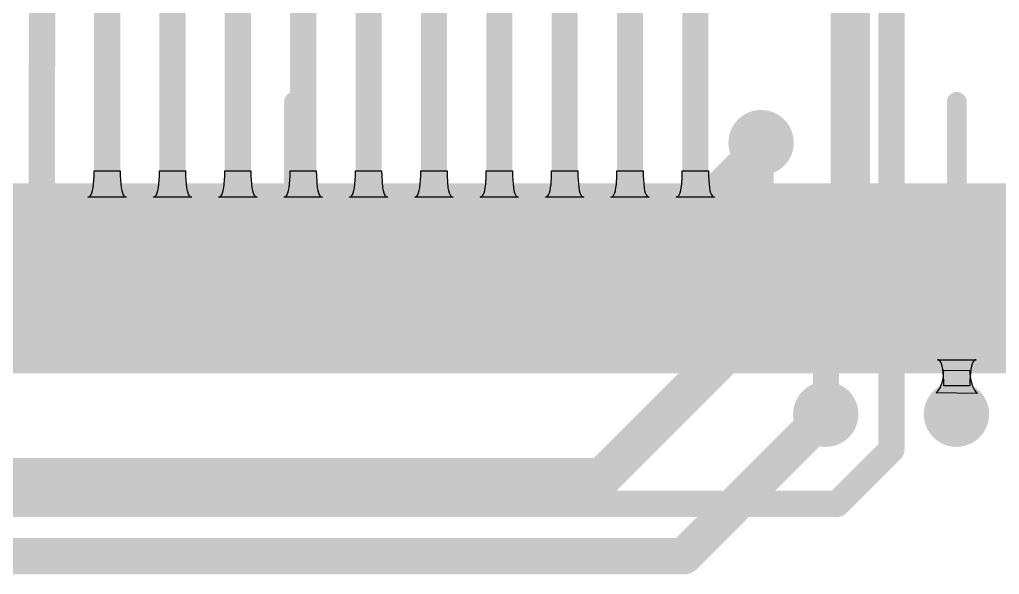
# Model space of a CAD drawing. Extents: x 244 to 457, y 184 to 319.
# Drawn here: x 355.49 to 362.98, y 240.46 to 244.7 of the extents above; entities that cross this region are included whole.
import ezdxf

# ---------------------------------------------------------------- set-up
doc = ezdxf.new("R2010")
doc.units = 0
doc.layers.get('0').update_dxf_attribs({"linetype": 'CONTINUOUS'})
for name, color, linetype in [('BOTTOMLAYER', 5, 'CONTINUOUS'), ('MULTILAYER', 9, 'CONTINUOUS'), ('TOPLAYER', 1, 'CONTINUOUS'), ('TOPOVERLAY', 2, 'CONTINUOUS'), ('TOPPASTE', 8, 'CONTINUOUS'), ('TOPSOLDER', 216, 'CONTINUOUS'), ('VIAHOLELAYER', 16, 'CONTINUOUS')]:
    doc.layers.add(name, color=color, linetype=linetype)

# ---------------------------------------------------------------- blocks, each defined once
blk = doc.blocks.new('FPC50_39')
at = {"layer": 'TOPLAYER'}
for points in [[(-10.1, -1.9625), (-10.1, -0.7125), (-10.4, -1.9625), (-10.4, -0.7125)], [(-9.6, -1.9625), (-9.6, -0.7125), (-9.9, -1.9625), (-9.9, -0.7125)], [(-9.1, -1.9625), (-9.1, -0.7125), (-9.4, -1.9625), (-9.4, -0.7125)], [(-8.6, -1.9625), (-8.6, -0.7125), (-8.9, -1.9625), (-8.9, -0.7125)], [(-8.1, -1.9625), (-8.1, -0.7125), (-8.4, -1.9625), (-8.4, -0.7125)], [(-7.6, -1.9625), (-7.6, -0.7125), (-7.9, -1.9625), (-7.9, -0.7125)], [(-7.1, -1.9625), (-7.1, -0.7125), (-7.4, -1.9625), (-7.4, -0.7125)], [(-6.6, -1.9625), (-6.6, -0.7125), (-6.9, -1.9625), (-6.9, -0.7125)], [(-6.1, -1.9625), (-6.1, -0.7125), (-6.4, -1.9625), (-6.4, -0.7125)], [(-5.6, -1.9625), (-5.6, -0.7125), (-5.9, -1.9625), (-5.9, -0.7125)], [(-5.1, -1.9625), (-5.1, -0.7125), (-5.4, -1.9625), (-5.4, -0.7125)], [(-4.6, -1.9625), (-4.6, -0.7125), (-4.9, -1.9625), (-4.9, -0.7125)], [(-4.1, -1.9625), (-4.1, -0.7125), (-4.4, -1.9625), (-4.4, -0.7125)], [(-3.6, -1.9625), (-3.6, -0.7125), (-3.9, -1.9625), (-3.9, -0.7125)], [(-3.1, -1.9625), (-3.1, -0.7125), (-3.4, -1.9625), (-3.4, -0.7125)]]:
    blk.add_solid(points, dxfattribs=at)
at = {"layer": 'TOPOVERLAY', "const_width": 0.1524}
for points in [[(-10.25, -2.0675), (-10.25, -2.6875)], [(-5.18, -2.0675), (-5.18, -2.6875)], [(-7.75, -2.1475), (-7.75, -3.2375)]]:
    blk.add_lwpolyline(points, dxfattribs=at)
at = {"layer": 'TOPOVERLAY', "const_width": 0.0762}
for points in [[(-10.2881, -2.0675, 1), (-10.2119, -2.0675, 1)], [(-5.2181, -2.0675, 1), (-5.1419, -2.0675, 1)], [(-7.7881, -2.1475, 1), (-7.7119, -2.1475, 1)], [(-10.2881, -2.6875, 1), (-10.2119, -2.6875, 1)], [(-5.2181, -2.6875, 1), (-5.1419, -2.6875, 1)], [(-7.7881, -3.2375, 1), (-7.7119, -3.2375, 1)]]:
    blk.add_lwpolyline(points, format="xyb", close=True, dxfattribs=at)
at = {"layer": 'TOPPASTE'}
for points in [[(-10.1, -1.9625), (-10.1, -0.7125), (-10.4, -1.9625), (-10.4, -0.7125)], [(-9.6, -1.9625), (-9.6, -0.7125), (-9.9, -1.9625), (-9.9, -0.7125)], [(-9.1, -1.9625), (-9.1, -0.7125), (-9.4, -1.9625), (-9.4, -0.7125)], [(-8.6, -1.9625), (-8.6, -0.7125), (-8.9, -1.9625), (-8.9, -0.7125)], [(-8.1, -1.9625), (-8.1, -0.7125), (-8.4, -1.9625), (-8.4, -0.7125)], [(-7.6, -1.9625), (-7.6, -0.7125), (-7.9, -1.9625), (-7.9, -0.7125)], [(-7.1, -1.9625), (-7.1, -0.7125), (-7.4, -1.9625), (-7.4, -0.7125)], [(-6.6, -1.9625), (-6.6, -0.7125), (-6.9, -1.9625), (-6.9, -0.7125)], [(-6.1, -1.9625), (-6.1, -0.7125), (-6.4, -1.9625), (-6.4, -0.7125)], [(-5.6, -1.9625), (-5.6, -0.7125), (-5.9, -1.9625), (-5.9, -0.7125)], [(-5.1, -1.9625), (-5.1, -0.7125), (-5.4, -1.9625), (-5.4, -0.7125)], [(-4.6, -1.9625), (-4.6, -0.7125), (-4.9, -1.9625), (-4.9, -0.7125)], [(-4.1, -1.9625), (-4.1, -0.7125), (-4.4, -1.9625), (-4.4, -0.7125)], [(-3.6, -1.9625), (-3.6, -0.7125), (-3.9, -1.9625), (-3.9, -0.7125)], [(-3.1, -1.9625), (-3.1, -0.7125), (-3.4, -1.9625), (-3.4, -0.7125)]]:
    blk.add_solid(points, dxfattribs=at)
at = {"layer": 'TOPSOLDER'}
for points in [[(-10.4984, -2.0641), (-10.4984, -0.6109), (-11.0016, -2.0641), (-11.0016, -0.6109)], [(-9.9984, -2.0641), (-9.9984, -0.6109), (-10.5016, -2.0641), (-10.5016, -0.6109)], [(-9.4984, -2.0641), (-9.4984, -0.6109), (-10.0016, -2.0641), (-10.0016, -0.6109)], [(-8.9984, -2.0641), (-8.9984, -0.6109), (-9.5016, -2.0641), (-9.5016, -0.6109)], [(-8.4984, -2.0641), (-8.4984, -0.6109), (-9.0016, -2.0641), (-9.0016, -0.6109)], [(-7.9984, -2.0641), (-7.9984, -0.6109), (-8.5016, -2.0641), (-8.5016, -0.6109)], [(-7.4984, -2.0641), (-7.4984, -0.6109), (-8.0016, -2.0641), (-8.0016, -0.6109)], [(-6.9984, -2.0641), (-6.9984, -0.6109), (-7.5016, -2.0641), (-7.5016, -0.6109)], [(-6.4984, -2.0641), (-6.4984, -0.6109), (-7.0016, -2.0641), (-7.0016, -0.6109)], [(-5.9984, -2.0641), (-5.9984, -0.6109), (-6.5016, -2.0641), (-6.5016, -0.6109)], [(-5.4984, -2.0641), (-5.4984, -0.6109), (-6.0016, -2.0641), (-6.0016, -0.6109)], [(-4.9984, -2.0641), (-4.9984, -0.6109), (-5.5016, -2.0641), (-5.5016, -0.6109)], [(-4.4984, -2.0641), (-4.4984, -0.6109), (-5.0016, -2.0641), (-5.0016, -0.6109)], [(-3.9984, -2.0641), (-3.9984, -0.6109), (-4.5016, -2.0641), (-4.5016, -0.6109)], [(-3.4984, -2.0641), (-3.4984, -0.6109), (-4.0016, -2.0641), (-4.0016, -0.6109)], [(-2.9984, -2.0641), (-2.9984, -0.6109), (-3.5016, -2.0641), (-3.5016, -0.6109)]]:
    blk.add_solid(points, dxfattribs=at)

msp = doc.modelspace()

# ---------------------------------------------------------------- linework, layer by layer
at = {"layer": 'BOTTOMLAYER'}
for points, const_width in [([(361.84, 243.1), (361.84, 244.9245)], 0.3), ([(359.94, 242.5), (361.1579, 243.7179)], 0.2794), ([(361.1579, 243.7179), (361.1579, 243.7633)], 0.2794), ([(359.94, 241.2), (361.84, 243.1)], 0.3), ([(347.44, 242.5), (359.94, 242.5)], 0.2794), ([(360.5666, 240.6), (361.6525, 241.6859)], 0.2794), ([(345.1384, 241.2), (359.94, 241.2)], 0.3), ([(344.94, 240.6), (360.5666, 240.6)], 0.2794)]:
    msp.add_lwpolyline(points, dxfattribs=dict(at, const_width=const_width))
for points, const_width in [([(361.0329, 243.7633, 1), (361.2829, 243.7633, 1)], 0.25), ([(361.0881, 243.7633, 1), (361.2278, 243.7633, 1)], 0.1397), ([(361.0881, 243.7179, 1), (361.2278, 243.7179, 1)], 0.1397), ([(361.0881, 243.7179, 1), (361.2278, 243.7179, 1)], 0.1397), ([(361.765, 243.1, 1), (361.915, 243.1, 1)], 0.15), ([(361.765, 243.1, 1), (361.915, 243.1, 1)], 0.15), ([(359.8702, 242.5, 1), (360.0099, 242.5, 1)], 0.1397), ([(359.8702, 242.5, 1), (360.0099, 242.5, 1)], 0.1397), ([(361.5275, 241.6859, 1), (361.7775, 241.6859, 1)], 0.25), ([(362.5275, 241.6859, 1), (362.7775, 241.6859, 1)], 0.25), ([(361.5826, 241.6859, 1), (361.7223, 241.6859, 1)], 0.1397), ([(359.865, 241.2, 1), (360.015, 241.2, 1)], 0.15), ([(359.865, 241.2, 1), (360.015, 241.2, 1)], 0.15), ([(360.4967, 240.6, 1), (360.6364, 240.6, 1)], 0.1397), ([(360.4967, 240.6, 1), (360.6364, 240.6, 1)], 0.1397)]:
    msp.add_lwpolyline(points, format="xyb", close=True, dxfattribs=dict(at, const_width=const_width))
at = {"layer": 'MULTILAYER', "const_width": 0.25}
for points in [[(361.0329, 243.7633, 1), (361.2829, 243.7633, 1)], [(361.5275, 241.6859, 1), (361.7775, 241.6859, 1)], [(362.5275, 241.6859, 1), (362.7775, 241.6859, 1)]]:
    msp.add_lwpolyline(points, format="xyb", close=True, dxfattribs=at)
at = {"layer": 'TOPLAYER'}
for p, q in [((356.0547, 243.5086), (356.0552, 243.5466)), ((356.0552, 243.5466), (356.2552, 243.5466)), ((356.2552, 243.5466), (356.2557, 243.5086)), ((356.5547, 243.5086), (356.5552, 243.5466)), ((356.5552, 243.5466), (356.7552, 243.5466)), ((356.7552, 243.5466), (356.7557, 243.5086)), ((357.0547, 243.5086), (357.0552, 243.5466)), ((357.0552, 243.5466), (357.2552, 243.5466)), ((357.2552, 243.5466), (357.2557, 243.5086)), ((357.5547, 243.5086), (357.5552, 243.5466)), ((357.5552, 243.5466), (357.7552, 243.5466)), ((357.7552, 243.5466), (357.7557, 243.5086)), ((358.0547, 243.5086), (358.0552, 243.5466)), ((358.0552, 243.5466), (358.2552, 243.5466)), ((358.2552, 243.5466), (358.2557, 243.5086)), ((358.5547, 243.5086), (358.5552, 243.5466)), ((358.5552, 243.5466), (358.7552, 243.5466)), ((358.7552, 243.5466), (358.7557, 243.5086)), ((359.0547, 243.5086), (359.0552, 243.5466)), ((359.0552, 243.5466), (359.2552, 243.5466)), ((359.2552, 243.5466), (359.2557, 243.5086)), ((359.5547, 243.5086), (359.5552, 243.5466)), ((359.5552, 243.5466), (359.7552, 243.5466)), ((359.7552, 243.5466), (359.7557, 243.5086)), ((360.0547, 243.5086), (360.0552, 243.5466)), ((360.0552, 243.5466), (360.2552, 243.5466)), ((360.2552, 243.5466), (360.2557, 243.5086)), ((360.5547, 243.5086), (360.5552, 243.5466)), ((360.5552, 243.5466), (360.7552, 243.5466)), ((360.7552, 243.5466), (360.7557, 243.5086)), ((356.051, 243.4446), (356.0547, 243.5086)), ((356.2557, 243.5086), (356.2627, 243.4186)), ((356.551, 243.4446), (356.5547, 243.5086)), ((356.7557, 243.5086), (356.7627, 243.4186)), ((357.051, 243.4446), (357.0547, 243.5086)), ((357.2557, 243.5086), (357.2627, 243.4186)), ((357.551, 243.4446), (357.5547, 243.5086)), ((357.7557, 243.5086), (357.7627, 243.4186)), ((358.051, 243.4446), (358.0547, 243.5086)), ((358.2557, 243.5086), (358.2627, 243.4186)), ((358.551, 243.4446), (358.5547, 243.5086)), ((358.7557, 243.5086), (358.7627, 243.4186)), ((359.051, 243.4446), (359.0547, 243.5086)), ((359.2557, 243.5086), (359.2627, 243.4186)), ((359.551, 243.4446), (359.5547, 243.5086)), ((359.7557, 243.5086), (359.7627, 243.4186)), ((360.051, 243.4446), (360.0547, 243.5086)), ((360.2557, 243.5086), (360.2627, 243.4186)), ((360.551, 243.4446), (360.5547, 243.5086)), ((360.7557, 243.5086), (360.7627, 243.4186)), ((356.0383, 243.3786), (356.0435, 243.3966)), ((356.0435, 243.3966), (356.0477, 243.4186)), ((356.0477, 243.4186), (356.051, 243.4446)), ((356.2627, 243.4186), (356.2669, 243.3966)), ((356.2669, 243.3966), (356.2721, 243.3786)), ((356.5383, 243.3786), (356.5435, 243.3966)), ((356.5435, 243.3966), (356.5477, 243.4186)), ((356.5477, 243.4186), (356.551, 243.4446)), ((356.7627, 243.4186), (356.7669, 243.3966)), ((356.7669, 243.3966), (356.7721, 243.3786)), ((357.0383, 243.3786), (357.0435, 243.3966)), ((357.0435, 243.3966), (357.0477, 243.4186)), ((357.0477, 243.4186), (357.051, 243.4446)), ((357.2627, 243.4186), (357.2669, 243.3966)), ((357.2669, 243.3966), (357.2721, 243.3786)), ((357.5383, 243.3786), (357.5435, 243.3966)), ((357.5435, 243.3966), (357.5477, 243.4186)), ((357.5477, 243.4186), (357.551, 243.4446)), ((357.7627, 243.4186), (357.7669, 243.3966)), ((357.7669, 243.3966), (357.7721, 243.3786)), ((358.0383, 243.3786), (358.0435, 243.3966)), ((358.0435, 243.3966), (358.0477, 243.4186)), ((358.0477, 243.4186), (358.051, 243.4446)), ((358.2627, 243.4186), (358.2669, 243.3966)), ((358.2669, 243.3966), (358.2721, 243.3786)), ((358.5383, 243.3786), (358.5435, 243.3966)), ((358.5435, 243.3966), (358.5477, 243.4186)), ((358.5477, 243.4186), (358.551, 243.4446)), ((358.7627, 243.4186), (358.7669, 243.3966)), ((358.7669, 243.3966), (358.7721, 243.3786)), ((359.0383, 243.3786), (359.0435, 243.3966)), ((359.0435, 243.3966), (359.0477, 243.4186)), ((359.0477, 243.4186), (359.051, 243.4446)), ((359.2627, 243.4186), (359.2669, 243.3966)), ((359.2669, 243.3966), (359.2721, 243.3786)), ((359.5383, 243.3786), (359.5435, 243.3966)), ((359.5435, 243.3966), (359.5477, 243.4186)), ((359.5477, 243.4186), (359.551, 243.4446)), ((359.7627, 243.4186), (359.7669, 243.3966)), ((359.7669, 243.3966), (359.7721, 243.3786)), ((360.0383, 243.3786), (360.0435, 243.3966)), ((360.0435, 243.3966), (360.0477, 243.4186)), ((360.0477, 243.4186), (360.051, 243.4446)), ((360.2627, 243.4186), (360.2669, 243.3966)), ((360.2669, 243.3966), (360.2721, 243.3786)), ((360.5383, 243.3786), (360.5435, 243.3966)), ((360.5435, 243.3966), (360.5477, 243.4186)), ((360.5477, 243.4186), (360.551, 243.4446)), ((360.7627, 243.4186), (360.7669, 243.3966)), ((360.7669, 243.3966), (360.7721, 243.3786)), ((356.0082, 243.3466), (356.0172, 243.3486)), ((356.3022, 243.3466), (356.0082, 243.3466)), ((356.0172, 243.3486), (356.0252, 243.3546)), ((356.0252, 243.3546), (356.0322, 243.3646)), ((356.0322, 243.3646), (356.0383, 243.3786)), ((356.2721, 243.3786), (356.2782, 243.3646)), ((356.2782, 243.3646), (356.2852, 243.3546)), ((356.2852, 243.3546), (356.2932, 243.3486)), ((356.2932, 243.3486), (356.3022, 243.3466)), ((356.5082, 243.3466), (356.5172, 243.3486)), ((356.8022, 243.3466), (356.5082, 243.3466)), ((356.5172, 243.3486), (356.5252, 243.3546)), ((356.5252, 243.3546), (356.5322, 243.3646)), ((356.5322, 243.3646), (356.5383, 243.3786)), ((356.7721, 243.3786), (356.7782, 243.3646)), ((356.7782, 243.3646), (356.7852, 243.3546)), ((356.7852, 243.3546), (356.7932, 243.3486)), ((356.7932, 243.3486), (356.8022, 243.3466)), ((357.0082, 243.3466), (357.0172, 243.3486)), ((357.3022, 243.3466), (357.0082, 243.3466)), ((357.0172, 243.3486), (357.0252, 243.3546)), ((357.0252, 243.3546), (357.0322, 243.3646)), ((357.0322, 243.3646), (357.0383, 243.3786)), ((357.2721, 243.3786), (357.2782, 243.3646)), ((357.2782, 243.3646), (357.2852, 243.3546)), ((357.2852, 243.3546), (357.2932, 243.3486)), ((357.2932, 243.3486), (357.3022, 243.3466)), ((357.5082, 243.3466), (357.5172, 243.3486)), ((357.8022, 243.3466), (357.5082, 243.3466)), ((357.5172, 243.3486), (357.5252, 243.3546)), ((357.5252, 243.3546), (357.5322, 243.3646)), ((357.5322, 243.3646), (357.5383, 243.3786)), ((357.7721, 243.3786), (357.7782, 243.3646)), ((357.7782, 243.3646), (357.7852, 243.3546)), ((357.7852, 243.3546), (357.7932, 243.3486)), ((357.7932, 243.3486), (357.8022, 243.3466)), ((358.0083, 243.3466), (358.0172, 243.3486)), ((358.3022, 243.3466), (358.0083, 243.3466)), ((358.0172, 243.3486), (358.0252, 243.3546)), ((358.0252, 243.3546), (358.0322, 243.3646)), ((358.0322, 243.3646), (358.0383, 243.3786)), ((358.2721, 243.3786), (358.2782, 243.3646)), ((358.2782, 243.3646), (358.2852, 243.3546)), ((358.2852, 243.3546), (358.2932, 243.3486)), ((358.2932, 243.3486), (358.3022, 243.3466)), ((358.5082, 243.3466), (358.5172, 243.3486)), ((358.8022, 243.3466), (358.5082, 243.3466)), ((358.5172, 243.3486), (358.5252, 243.3546)), ((358.5252, 243.3546), (358.5322, 243.3646)), ((358.5322, 243.3646), (358.5383, 243.3786)), ((358.7721, 243.3786), (358.7782, 243.3646)), ((358.7782, 243.3646), (358.7852, 243.3546)), ((358.7852, 243.3546), (358.7932, 243.3486)), ((358.7932, 243.3486), (358.8022, 243.3466)), ((359.0082, 243.3466), (359.0172, 243.3486)), ((359.3022, 243.3466), (359.0082, 243.3466)), ((359.0172, 243.3486), (359.0252, 243.3546)), ((359.0252, 243.3546), (359.0322, 243.3646)), ((359.0322, 243.3646), (359.0383, 243.3786)), ((359.2721, 243.3786), (359.2782, 243.3646)), ((359.2782, 243.3646), (359.2852, 243.3546)), ((359.2852, 243.3546), (359.2932, 243.3486)), ((359.2932, 243.3486), (359.3022, 243.3466)), ((359.5082, 243.3466), (359.5172, 243.3486)), ((359.8022, 243.3466), (359.5082, 243.3466)), ((359.5172, 243.3486), (359.5252, 243.3546)), ((359.5252, 243.3546), (359.5322, 243.3646)), ((359.5322, 243.3646), (359.5383, 243.3786)), ((359.7721, 243.3786), (359.7782, 243.3646)), ((359.7782, 243.3646), (359.7852, 243.3546)), ((359.7852, 243.3546), (359.7932, 243.3486)), ((359.7932, 243.3486), (359.8022, 243.3466)), ((360.0082, 243.3466), (360.0172, 243.3486)), ((360.3022, 243.3466), (360.0082, 243.3466)), ((360.0172, 243.3486), (360.0252, 243.3546)), ((360.0252, 243.3546), (360.0322, 243.3646)), ((360.0322, 243.3646), (360.0383, 243.3786)), ((360.2721, 243.3786), (360.2782, 243.3646)), ((360.2782, 243.3646), (360.2852, 243.3546)), ((360.2852, 243.3546), (360.2932, 243.3486)), ((360.2932, 243.3486), (360.3022, 243.3466)), ((360.5083, 243.3466), (360.5172, 243.3486)), ((360.8022, 243.3466), (360.5083, 243.3466)), ((360.5172, 243.3486), (360.5252, 243.3546)), ((360.5252, 243.3546), (360.5322, 243.3646)), ((360.5322, 243.3646), (360.5383, 243.3786)), ((360.7721, 243.3786), (360.7782, 243.3646)), ((360.7782, 243.3646), (360.7852, 243.3546)), ((360.7852, 243.3546), (360.7932, 243.3486)), ((360.7932, 243.3486), (360.8022, 243.3466)), ((362.5172, 242.1006), (362.5082, 242.1026)), ((362.5082, 242.1026), (362.8022, 242.1026)), ((362.5252, 242.0946), (362.5172, 242.1006)), ((362.5322, 242.0846), (362.5252, 242.0946)), ((362.5383, 242.0706), (362.5322, 242.0846)), ((362.5435, 242.0526), (362.5383, 242.0706)), ((362.5477, 242.0306), (362.5435, 242.0526)), ((362.7669, 242.0526), (362.7627, 242.0306)), ((362.7721, 242.0706), (362.7669, 242.0526)), ((362.7782, 242.0846), (362.7721, 242.0706)), ((362.7852, 242.0946), (362.7782, 242.0846)), ((362.7932, 242.1006), (362.7852, 242.0946)), ((362.8022, 242.1026), (362.7932, 242.1006)), ((362.5459, 241.9383), (362.55, 241.9578)), ((362.5547, 241.9406), (362.5477, 242.0306)), ((362.55, 241.9578), (362.5529, 241.9785)), ((362.5529, 241.9785), (362.5546, 242.0005)), ((362.5546, 242.0005), (362.5552, 242.0238)), ((362.5552, 242.0238), (362.7552, 242.0211)), ((362.7552, 242.0211), (362.7558, 241.9978)), ((362.7594, 242.0046), (362.7557, 241.9406)), ((362.7558, 241.9978), (362.7575, 241.9758)), ((362.7575, 241.9758), (362.7603, 241.955)), ((362.7627, 242.0306), (362.7594, 242.0046)), ((362.5179, 241.8733), (362.5267, 241.8877)), ((362.5267, 241.8877), (362.5342, 241.9033)), ((362.5342, 241.9033), (362.5406, 241.9202)), ((362.5406, 241.9202), (362.5459, 241.9383)), ((362.5552, 241.9026), (362.5547, 241.9406)), ((362.7552, 241.9026), (362.5552, 241.9026)), ((362.7557, 241.9406), (362.7552, 241.9026)), ((362.7603, 241.955), (362.7643, 241.9355)), ((362.7643, 241.9355), (362.7694, 241.9173)), ((362.7694, 241.9173), (362.7756, 241.9002)), ((362.7756, 241.9002), (362.783, 241.8845)), ((362.783, 241.8845), (362.7915, 241.87)), ((362.4969, 241.8485), (362.508, 241.8602)), ((362.8119, 241.8447), (362.4969, 241.8485)), ((362.508, 241.8602), (362.5179, 241.8733)), ((362.7915, 241.87), (362.8011, 241.8567)), ((362.8011, 241.8567), (362.8119, 241.8447))]:
    msp.add_line(p, q, dxfattribs=at)
for points, const_width in [([(355.6585, 244.3591), (355.6585, 245.5239)], 0.2), ([(356.1552, 242.7246), (356.1552, 245.4618)], 0.2), ([(356.6552, 242.7246), (356.6552, 245.4066)], 0.2), ([(357.1552, 242.7246), (357.1552, 245.3723)], 0.2), ([(357.6552, 242.7246), (357.6552, 245.338)], 0.2), ([(358.1552, 242.7246), (358.1552, 245.3037)], 0.2), ([(358.6552, 242.7246), (358.6552, 245.2694)], 0.2), ([(359.1552, 242.7246), (359.1552, 245.2106)], 0.2), ([(359.6552, 242.7246), (359.6552, 245.0502)], 0.2), ([(362.1552, 242.7246), (362.1552, 244.9152)], 0.2), ([(360.1552, 242.7246), (360.1552, 244.8431)], 0.2), ([(360.6552, 242.7246), (360.6552, 244.8088)], 0.2), ([(355.6552, 244.3558), (355.6585, 244.3591)], 0.2), ([(355.6552, 242.7246), (355.6552, 244.3558)], 0.2), ([(361.1552, 243.7606), (361.1579, 243.7633)], 0.2794), ([(361.1552, 242.7246), (361.1552, 243.7606)], 0.2), ([(361.6552, 241.6886), (361.6552, 242.7246)], 0.2), ([(362.1552, 241.4152), (362.1552, 242.7246)], 0.2), ([(362.6552, 241.6886), (362.6552, 242.7246)], 0.2), ([(361.6525, 241.6859), (361.6552, 241.6886)], 0.2794), ([(362.6525, 241.6859), (362.6552, 241.6886)], 0.2794), ([(361.74, 241), (362.1552, 241.4152)], 0.2), ([(342.44, 241), (361.74, 241)], 0.2)]:
    msp.add_lwpolyline(points, dxfattribs=dict(at, const_width=const_width))
for points, const_width in [([(355.6052, 244.3558, 1), (355.7052, 244.3558, 1)], 0.1), ([(355.6052, 244.3558, 1), (355.7052, 244.3558, 1)], 0.1), ([(355.6085, 244.3591, 1), (355.7085, 244.3591, 1)], 0.1), ([(355.6085, 244.3591, 1), (355.7085, 244.3591, 1)], 0.1), ([(361.0329, 243.7633, 1), (361.2829, 243.7633, 1)], 0.25), ([(361.0854, 243.7606, 1), (361.2251, 243.7606, 1)], 0.1397), ([(361.0881, 243.7633, 1), (361.2278, 243.7633, 1)], 0.1397), ([(361.1052, 243.7606, 1), (361.2052, 243.7606, 1)], 0.1), ([(355.6052, 242.7246, 1), (355.7052, 242.7246, 1)], 0.1), ([(356.1052, 242.7246, 1), (356.2052, 242.7246, 1)], 0.1), ([(356.6052, 242.7246, 1), (356.7052, 242.7246, 1)], 0.1), ([(357.1052, 242.7246, 1), (357.2052, 242.7246, 1)], 0.1), ([(357.6052, 242.7246, 1), (357.7052, 242.7246, 1)], 0.1), ([(358.1052, 242.7246, 1), (358.2052, 242.7246, 1)], 0.1), ([(358.6052, 242.7246, 1), (358.7052, 242.7246, 1)], 0.1), ([(359.1052, 242.7246, 1), (359.2052, 242.7246, 1)], 0.1), ([(359.6052, 242.7246, 1), (359.7052, 242.7246, 1)], 0.1), ([(360.1052, 242.7246, 1), (360.2052, 242.7246, 1)], 0.1), ([(360.6052, 242.7246, 1), (360.7052, 242.7246, 1)], 0.1), ([(361.1052, 242.7246, 1), (361.2052, 242.7246, 1)], 0.1), ([(361.6052, 242.7246, 1), (361.7052, 242.7246, 1)], 0.1), ([(362.1052, 242.7246, 1), (362.2052, 242.7246, 1)], 0.1), ([(362.1052, 242.7246, 1), (362.2052, 242.7246, 1)], 0.1), ([(362.6052, 242.7246, 1), (362.7052, 242.7246, 1)], 0.1), ([(361.5275, 241.6859, 1), (361.7775, 241.6859, 1)], 0.25), ([(362.5275, 241.6859, 1), (362.7775, 241.6859, 1)], 0.25), ([(361.5826, 241.6859, 1), (361.7223, 241.6859, 1)], 0.1397), ([(361.5853, 241.6886, 1), (361.725, 241.6886, 1)], 0.1397), ([(362.5827, 241.6859, 1), (362.7224, 241.6859, 1)], 0.1397), ([(362.5854, 241.6886, 1), (362.7251, 241.6886, 1)], 0.1397), ([(361.6052, 241.6886, 1), (361.7052, 241.6886, 1)], 0.1), ([(362.6052, 241.6886, 1), (362.7052, 241.6886, 1)], 0.1), ([(362.1052, 241.4152, 1), (362.2052, 241.4152, 1)], 0.1), ([(362.1052, 241.4152, 1), (362.2052, 241.4152, 1)], 0.1), ([(361.69, 241, 1), (361.79, 241, 1)], 0.1), ([(361.69, 241, 1), (361.79, 241, 1)], 0.1)]:
    msp.add_lwpolyline(points, format="xyb", close=True, dxfattribs=dict(at, const_width=const_width))
at = {"layer": 'VIAHOLELAYER', "const_width": 0.15}
for points in [[(361.0829, 243.7633, 1), (361.2329, 243.7633, 1)], [(361.5775, 241.6859, 1), (361.7275, 241.6859, 1)], [(362.5775, 241.6859, 1), (362.7275, 241.6859, 1)]]:
    msp.add_lwpolyline(points, format="xyb", close=True, dxfattribs=at)

# ---------------------------------------------------------------- block references
at = {"rotation": 180}
msp.add_blockref('FPC50_39', (352.4052, 241.3871), dxfattribs=at)

doc.saveas('drawing.dxf')
